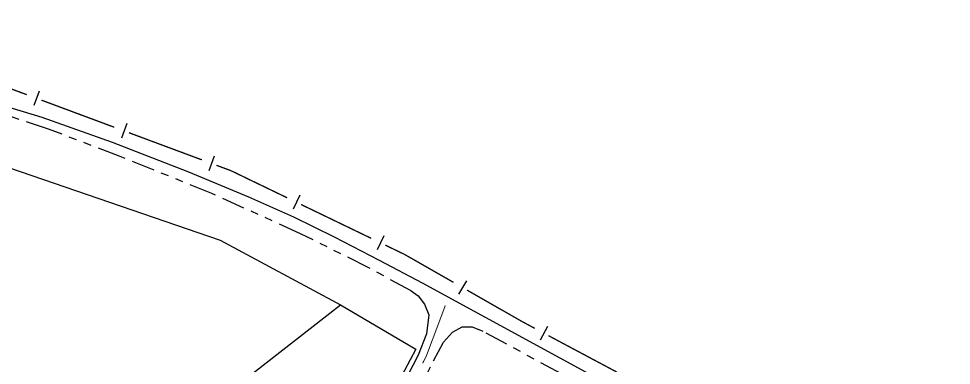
# Model space of a CAD drawing. Extents: x 205454 to 206599, y 4874260 to 4875179.
# Drawn here: x 206013.8 to 206193.6, y 4875106.2 to 4875173 of the extents above; entities that cross this region are included whole.
import ezdxf

# ---------------------------------------------------------------- set-up
doc = ezdxf.new("R2010")
doc.units = 0
doc.header["$LTSCALE"] = 1.5
doc.header["$MEASUREMENT"] = 0
doc.linetypes.add('TRACO_25', pattern=[8, 3, -1, 1, -1, 1, -1])
for name, color, linetype in [('CD_MALHA_LOTES', 7, 'CONTINUOUS'), ('LM-LIM-SETORES-BAIRROS', 250, 'CONTINUOUS'), ('RU-QUADRA', 210, 'CONTINUOUS'), ('SV-EIXO-RUA-N-PAV', 6, 'CONTINUOUS'), ('SV-FX-DOM-EST', 20, 'CONTINUOUS'), ('SV-ROD-ESTADUAIS', 20, 'CONTINUOUS'), ('SV-RUA-NAO-PAV', 7, 'CONTINUOUS')]:
    doc.layers.add(name, color=color, linetype=linetype)

msp = doc.modelspace()

# ---------------------------------------------------------------- linework, layer by layer
at = {"layer": 'CD_MALHA_LOTES', "linetype": 'Continuous', "flags": 128}
for points in [[(205969.311944, 4875158.90306), (206052.657041, 4875130.307403), (206075.854867, 4875117.840981)], [(206047.773288, 4875095.928353), (206075.854867, 4875117.840981)], [(206075.854867, 4875117.840981), (206090.377605, 4875109.294414)], [(206090.377605, 4875109.294414), (206073.99133, 4875078.449659)]]:
    msp.add_lwpolyline(points, dxfattribs=at)
at = {"layer": 'LM-LIM-SETORES-BAIRROS', "const_width": 0.25}
for points in [[(206015.376357, 4875158.344845), (206010.690556, 4875160.089342)], [(206032.24524, 4875152.064654), (206018.187837, 4875157.298146)], [(206049.114123, 4875145.784464), (206035.05672, 4875151.017956)], [(206054.723983, 4875143.695945), (206051.925603, 4875144.737766)], [(206054.736573, 4875143.68987), (206054.723983, 4875143.695945)], [(206065.544174, 4875138.474914), (206054.736573, 4875143.68987)], [(206081.755575, 4875130.652481), (206068.246074, 4875137.171175)], [(206088.173603, 4875127.555611), (206084.457476, 4875129.348742)], [(206088.932338, 4875127.122048), (206088.173603, 4875127.555611)], [(206097.614769, 4875122.160659), (206088.932338, 4875127.122048)], [(206110.970611, 4875114.528749), (206100.219499, 4875120.672242)], [(206111.515401, 4875114.238268), (206110.970611, 4875114.528749)], [(206113.280206, 4875113.297277), (206111.515401, 4875114.238268)], [(206129.16345, 4875104.82836), (206115.927414, 4875111.885791)]]:
    msp.add_lwpolyline(points, dxfattribs=at)
at = {"layer": 'LM-LIM-SETORES-BAIRROS'}
for points in [[(206017.774026, 4875159.052786), (206016.727328, 4875156.241305)], [(206034.642909, 4875152.772596), (206033.596211, 4875149.961115)], [(206051.511792, 4875146.492406), (206050.465094, 4875143.680925)], [(206067.99731, 4875138.956705), (206066.693571, 4875136.254805)], [(206084.208712, 4875131.134271), (206082.904973, 4875128.432371)], [(206100.095464, 4875122.470746), (206098.607047, 4875119.866016)], [(206115.750754, 4875113.67989), (206114.339268, 4875111.032683)]]:
    msp.add_lwpolyline(points, dxfattribs=at)
at = {"layer": 'RU-QUADRA', "linetype": 'Continuous', "flags": 128}
msp.add_lwpolyline([(205969.311944, 4875158.90306), (206052.657041, 4875130.307403), (206075.854867, 4875117.840981), (206090.377605, 4875109.294414), (206073.99133, 4875078.449659), (206070.521295, 4875071.895149), (206066.023101, 4875063.348581), (206062.938626, 4875057.950749), (206057.669314, 4875049.339922), (206029.909035, 4875064.37674), (206026.05344, 4875067.075656), (206021.812287, 4875070.417171), (206017.314093, 4875074.272765), (206015.386296, 4875073.116087), (206024.639722, 4875064.63378), (206037.877263, 4875057.051111), (206057.026715, 4875047.347865), (206046.87365, 4875028.712493), (206037.491703, 4875011.490838), (206024.511203, 4875019.587586), (206017.635393, 4875024.150039), (206011.723482, 4875027.877114)], dxfattribs=at)
at = {"layer": 'SV-EIXO-RUA-N-PAV', "const_width": 0.18}
for points in [[(206096.039667, 4875117.711257), (206092.522216, 4875108.350299)], [(206092.359236, 4875107.916561), (206091.650297, 4875106.553217)], [(206092.522216, 4875108.350299), (206092.359236, 4875107.916561)]]:
    msp.add_lwpolyline(points, dxfattribs=at)
at = {"layer": 'SV-FX-DOM-EST', "linetype": 'TRACO_25'}
for points in [[(206089.426392, 4875120.502319, 11.3444), (206081.285822, 4875124.984822, 11.802879), (206068.152895, 4875131.540939, 11.974809), (206051.026777, 4875139.31274, 11.99937), (206033.36987, 4875146.436575, 12.081242), (206019.581387, 4875151.708901, 12.05668), (206005.580258, 4875156.306406, 12.064867), (205993.645066, 4875159.554921, 12.064867), (205982.6985, 4875162.061673, 12.154925), (205971.969115, 4875163.897559, 12.163113), (205956.239381, 4875166.440967, 12.130363), (205943.814889, 4875168.300627, 12.081242), (205930.763904, 4875169.489328, 12.081242), (205919.208321, 4875170.568531, 11.982996), (205908.968203, 4875170.966622, 11.892938), (205894.410904, 4875170.975015, 11.680073), (205881.306924, 4875170.603581, 11.409898), (205877.224644, 4875170.357907, 11.041477)], [(206128.966225, 4875098.78809, 11.3444), (206103.277507, 4875112.732709, 11.3444)]]:
    msp.add_polyline3d(points, dxfattribs=at)
at = {"layer": 'SV-ROD-ESTADUAIS', "linetype": 'Continuous'}
msp.add_polyline3d([(206230.793356, 4875046.18779, 9.592358), (206178.051864, 4875074.898484, 10.435631), (206091.63132, 4875121.990007, 11.958434), (206083.327448, 4875126.40697, 11.958434), (206074.705435, 4875130.850788, 12.007557), (206066.810895, 4875134.730452, 12.081242), (206058.152333, 4875138.617243, 12.081242), (206046.628002, 4875143.390705, 12.11399), (206031.912004, 4875149.101651, 12.130363), (206018.35871, 4875153.949776, 12.146738), (206006.212207, 4875157.622268, 12.146738), (205993.165779, 4875161.231494, 12.179486), (205976.539545, 4875165.057247, 12.179486), (205962.147524, 4875167.667801, 12.179486), (205948.498894, 4875169.714052, 12.179486), (205933.819635, 4875171.300137, 12.089428), (205920.145928, 4875172.263737, 12.089428), (205901.885863, 4875173.00736, 11.852002), (205885.582943, 4875172.71354, 11.491769), (205884.563211, 4875172.669901, 11.197033)], dxfattribs=at)
at = {"layer": 'SV-RUA-NAO-PAV', "linetype": 'TRACO_25'}
for points in [[(206089.426392, 4875120.502319, 11.606388), (206090.811504, 4875119.550055, 11.606388), (206092.023476, 4875117.991804, 11.606388), (206092.889171, 4875115.914137, 11.606388), (206092.423588, 4875112.213332, 11.606388), (206090.830128, 4875108.096895, 10.370134), (206073.966015, 4875076.227704, 10.386508), (206068.521695, 4875066.003005, 10.386508), (206063.874104, 4875057.902919, 10.386508), (206058.315891, 4875049.086328, 10.386508), (206055.396624, 4875050.570963, 10.386508), (206046.786956, 4875055.234533, 10.386508), (206035.616872, 4875061.284995, 10.386508), (206029.916872, 4875064.372495, 10.386508), (206026.05344, 4875067.075656, 10.386508), (206021.812287, 4875070.417171, 10.386508), (206017.314093, 4875074.272765, 10.386508)], [(206093.654338, 4874972.556838, 9.67423), (206084.4771, 4874978.168345, 9.756101), (206085.213251, 4874979.570821, 9.878907), (206062.527869, 4874993.272873, 10.222766), (206040.385292, 4875006.647069, 10.222766), (206061.284732, 4875046.383535, 10.591187), (206085.790474, 4875091.090342, 10.591187), (206093.754865, 4875107.019124, 10.599373), (206095.659394, 4875110.655042, 12.081242), (206097.390783, 4875112.55957, 12.081242), (206099.295311, 4875113.598404, 12.081242), (206101.19984, 4875113.598404, 12.081242), (206103.277507, 4875112.732709, 12.081242)]]:
    msp.add_polyline3d(points, dxfattribs=at)

doc.saveas('drawing.dxf')
